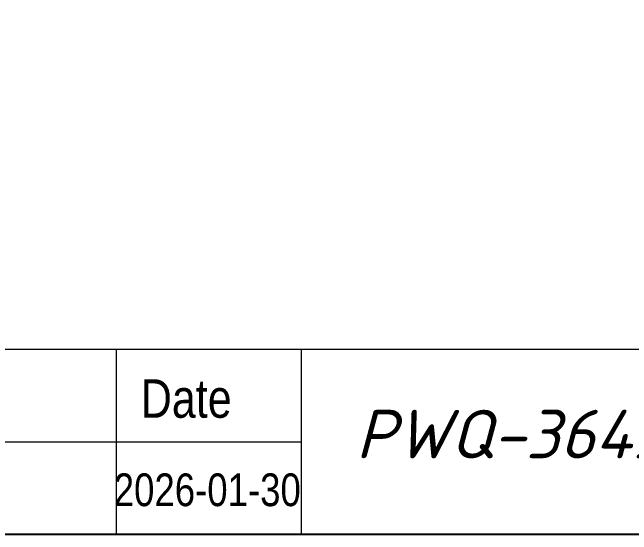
# Model space of a CAD drawing. Header units: millimetres. Extents: x 0 to 182016, y 11 to 3710.
# Drawn here: x 43840 to 44509, y 11 to 575 of the extents above; entities that cross this region are included whole.
import ezdxf

# ---------------------------------------------------------------- set-up
doc = ezdxf.new("R2010")
doc.units = ezdxf.units.MM
doc.styles.add('ROMANS', font='stylu.ttf', dxfattribs={"oblique": 15})
doc.styles.get("Standard").update_dxf_attribs({"font": 'arial.ttf'})

# ---------------------------------------------------------------- blocks, each defined once
blk = doc.blocks.new('Užsakymo nr')
at = {"color": 0, "lineweight": 0, "insert": (5198.67, 20217.84), "char_height": 52.5384, "width": 1187.4054, "attachment_point": 1, "style": 'ROMANS'}
blk.add_mtext('{\\fISOCPEUR|b0|i0|c0|p34;\\C256;PWQ-3645}', dxfattribs=at)
blk = doc.blocks.new('Date')
at = {"lineweight": 0, "width": 0.8}
blk.add_text('2026-01-30', height=35.379, dxfattribs=at).set_placement((4937.11, 20113.68))

msp = doc.modelspace()

# ---------------------------------------------------------------- linework, layer by layer
at = {"lineweight": 0}
for p, q in [((47125.5945936, 210.9357406), (43425.1343092, 210.9357406)), ((43952.0759464, 210.9357406), (43952.0759464, 10.9108603)), ((44152.1008266, 210.9357406), (44152.1008266, 10.9108603)), ((44152.1008266, 110.9233004), (43425.1343092, 110.9233004))]:
    msp.add_line(p, q, dxfattribs=at)
msp.add_lwpolyline([(47125.5945936, 3710.4502728), (47125.5945936, 10.9108603), (41626.2792508, 10.9108603), (41626.2792508, 3710.4502728)], close=True)

# ---------------------------------------------------------------- block references
at = {"color": 1}
for name in ['Užsakymo nr', 'Date']:
    msp.add_blockref(name, (39012.4855047, -20072.0125467), dxfattribs=at)

# ---------------------------------------------------------------- texts
at = {"lineweight": 0, "width": 0.8}
msp.add_text('Date', height=41.62239482, dxfattribs=at).set_placement((43978.8672481, 137.2134153))

doc.saveas('drawing.dxf')
